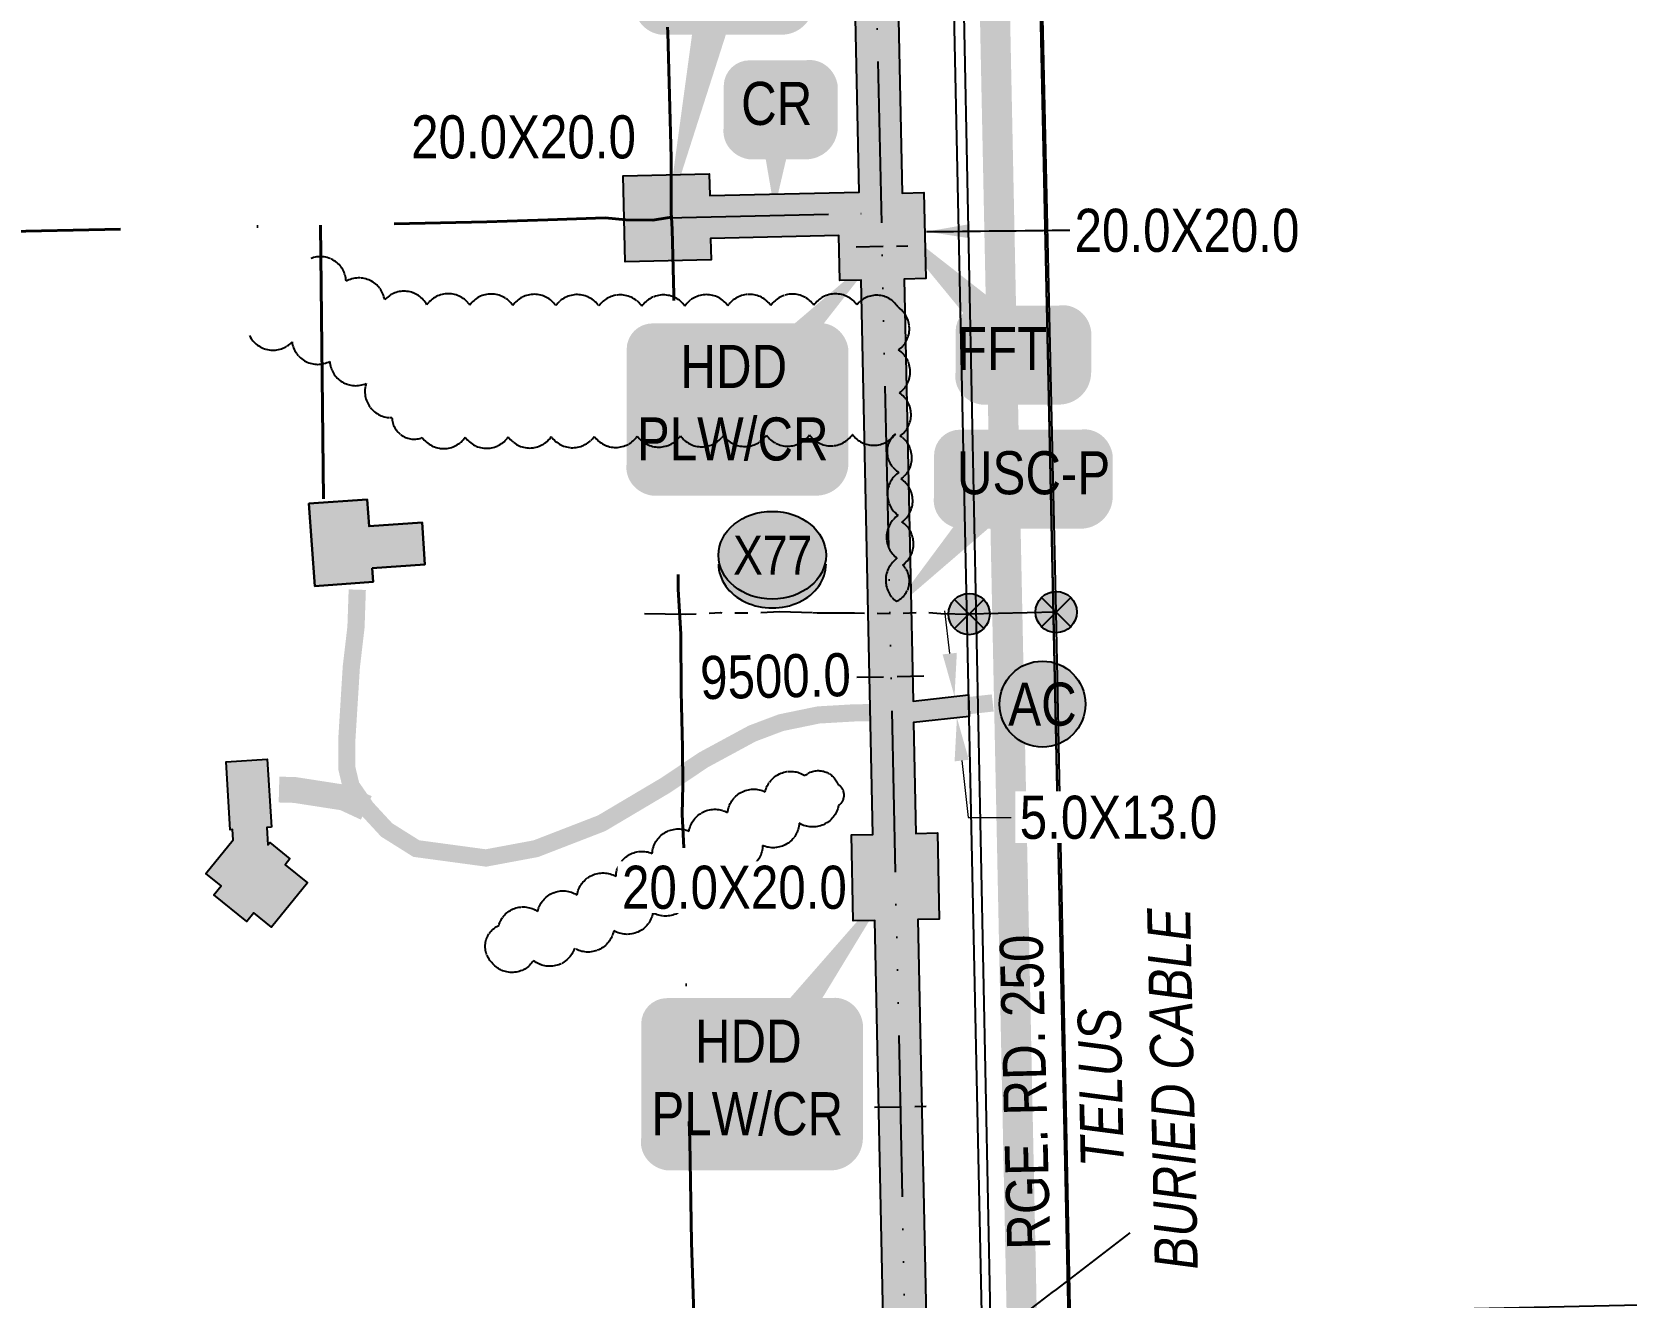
# Model space of a CAD drawing. Extents: x 88833 to 97610, y 5963373 to 5974710.
# Drawn here: x 93780.1 to 94150.4, y 5964685.9 to 5964979.7 of the extents above; entities that cross this region are included whole.
import ezdxf
from ezdxf.enums import TextEntityAlignment as Align

# ---------------------------------------------------------------- set-up
doc = ezdxf.new("R2010")
doc.units = 0
doc.header["$LTSCALE"] = 5
doc.header["$PDSIZE"] = 5
for name, pattern in [('0', [1, 1, 0]), ('COOP2', [10, 5, -1, 0, -1, 0, -1, 0, -1, 0, -1]), ('DASHDOT', [25.4, 12.7, -6.35, 0, -6.35]), ('foc-TIELINE', [1.875, 1.25, -0.625]), ('POWERLINE5', [7.8, 2.4, -0.6, 0.6, -0.6, 0.6, -0.6, 2.4])]:
    doc.linetypes.add(name, pattern=pattern)
doc.layers.get('Defpoints').update_dxf_attribs({"color": 9})
for name, color, linetype in [('AS-POWER', 104, 'foc-POWER'), ('AS-POWER-EXISTING', 72, 'POWERLINE5'), ('AS-POWER-EXISTING-PP', 72, 'Continuous'), ('AS-RESIDENCE', 14, 'Continuous'), ('AS-ROADS', 254, 'Continuous'), ('AS-TELEPHONE', 224, 'foc-TEL'), ('AS-TELEPHONE-T', 224, 'Continuous'), ('CG-NOTES', 7, 'Continuous'), ('L-ROAD-T', 7, 'Continuous'), ('L-SEC', 7, 'Continuous'), ('L-TITLEDB', 4, 'Continuous'), ('P-APEX RECON PAY ITEMS', 240, 'Continuous'), ('P-APEX RECON-10m BUFFER', 51, 'COOP2'), ('P-APEX RECON-URBAN', 30, 'COOP2'), ('P-APEX RECON-WORK AREA', 104, 'Continuous'), ('P-BUFFER-PURPLE', 187, 'foc-TIELINE'), ('P-BUFFER-PURPLE-T', 187, 'Continuous'), ('P-CROSSINGS', 250, 'Continuous'), ('T-BUSH', 110, '0')]:
    doc.layers.add(name, color=color, linetype=linetype)
doc.layers.add('AS-RECON EXISTING', color=151, linetype='DASHDOT', lineweight=40)
doc.layers.add('P-APEX RECON-TWS-T', color=104, linetype='Continuous', lineweight=9)
doc.layers.add('AS-STRUCTURE', color=7, linetype='Continuous', lineweight=30, true_color=0x595959)
doc.layers.add('AS-STRUCTURE-H', color=7, linetype='Continuous', true_color=0xa8a8a8)
doc.layers.add('P-APEX RECON-TO BE DRILLED-H', color=7, linetype='Continuous', true_color=0xffafe1)
doc.styles.add('1.8', font='ARIALN.TTF', dxfattribs={"height": 2})
doc.styles.add('100L', font='ARIALN.TTF', dxfattribs={"height": 10})
doc.styles.add('175L', font='ARIALN.TTF', dxfattribs={"height": 2})
doc.styles.add('80', font='ARIALN.TTF', dxfattribs={"height": 10})
doc.styles.add('80CG', font='ARIALN.TTF', dxfattribs={"height": 10})
doc.styles.add('80L', font='ARIALN.TTF', dxfattribs={"height": 10})
doc.styles.add('Crossing', font='ARIALN.TTF', dxfattribs={"height": 10})
doc.styles.add('foc-LtypeFont', font='ARIALN.TTF', dxfattribs={"height": 7.35})
doc.linetypes.add('foc-POWER', pattern='A,6,-1,["P",foc-LtypeFont,S=0.2,R=0,X=-0.625,Y=-0.75],-1.24,4', length=12.24)
doc.linetypes.add('foc-TEL', pattern='A,2,-1,["T",foc-LtypeFont,S=0.2,R=0,X=-0.425,Y=-0.75],-1.24,8', length=12.24)
doc.dimstyles.new('Compass 1 000', dxfattribs={"dimtxt": 1.8, "dimasz": 2, "dimexe": 0.2, "dimexo": 0.0625, "dimgap": 0.5, "dimtad": 0, "dimtih": 1, "dimtoh": 1, "dimzin": 0, "dimdsep": 46, "dimtxsty": '1.8', "dimcen": 0.1, "dimse1": 1, "dimse2": 1, "dimclrd": 256, "dimclrt": 256, "dimaunit": 1, "dimadec": 4, "dimazin": 0, "dimtfac": 0.06, "dimtofl": 0, "dimtmove": 0, "dimatfit": 0, "dimfxl": 0.2, "dimtolj": 1, "dimtzin": 0, "dimlwd": -1, "dimarcsym": 0})
doc.dimstyles.new('Compass 5 000', dxfattribs={"dimscale": 5, "dimtxt": 9, "dimasz": 2, "dimexe": 0.2, "dimexo": 0.0625, "dimgap": 0.5, "dimtad": 0, "dimtih": 1, "dimtoh": 1, "dimzin": 0, "dimdsep": 46, "dimtxsty": '80CG', "dimcen": 0.1, "dimse1": 1, "dimse2": 1, "dimclrd": 256, "dimclrt": 256, "dimaunit": 1, "dimadec": 4, "dimazin": 0, "dimtfac": 0.06, "dimtofl": 0, "dimtmove": 0, "dimatfit": 1, "dimfxl": 0.2, "dimtolj": 1, "dimtzin": 0, "dimlwd": -1, "dimarcsym": 0})

# ---------------------------------------------------------------- blocks, each defined once
blk = doc.blocks.new('POWERPOLE')
h = blk.add_hatch(color=255)
edge = h.paths.add_edge_path()
edge.add_arc((0, 0), 0.96, 0, 360)
at = {"linetype": 'Continuous'}
for p, q in [((0.679, -0.679), (-0.679, 0.679)), ((-0.679, -0.679), (0.679, 0.679))]:
    blk.add_line(p, q, dxfattribs=at)
blk.add_circle((0, 0), 0.96, dxfattribs=at)
blk = doc.blocks.new('*U852')
at = {"true_color": 0xffffa8}
h = blk.add_hatch(color=51, dxfattribs=at)
edge = h.paths.add_edge_path()
edge.add_line((-14, -11.5), (14, -11.5))
edge.add_arc((14, -5.5), 6, 270, 360)
edge.add_line((20, -5.5), (20, 4))
edge.add_arc((14, 4), 6, 0, 90)
edge.add_line((14, 10), (-14, 10))
edge.add_arc((-14, 4), 6, 90, 180)
edge.add_line((-20, 4), (-20, -5.5))
edge.add_arc((-14, -5.5), 6, 180, 270)
at = {"color": 240, "flags": 128}
blk.add_lwpolyline([(-14, -11.5, 3, 3, 0), (14, -11.5, 3, 3, 0.414214), (20, -5.5, 3, 3, 0), (20, 4, 3, 0, 0.414214), (14, 10, 0, 0, 0), (-14, 10, 0, 0, 0.414214), (-20, 4, 0, 0, 0), (-20, -5.5, 0, 3, 0.414214)], format="xyseb", close=True, dxfattribs=at)
for points in [[(-12.58, -55.52, 0, 10, 0), (0, 0, 5, 5, 0)], [(-1, -11.44, 0, 10, 0), (0, 0, 5, 5, 0)]]:
    blk.add_lwpolyline(points, format="xyseb", dxfattribs=at)
at = {"color": 4, "style": '80'}
blk.add_attdef('OTHER_001', (-14.7, -5), '', height=10, dxfattribs=at)
blk = doc.blocks.new('*U853')
at = {"true_color": 0xffffa8}
h = blk.add_hatch(color=51, dxfattribs=at)
edge = h.paths.add_edge_path()
edge.add_line((-19, -20), (19, -20))
edge.add_arc((19, -14), 6, 270, 360)
edge.add_line((25, -14), (25, 12.5))
edge.add_arc((19, 12.5), 6, 0, 90)
edge.add_line((19, 18.5), (-19, 18.5))
edge.add_arc((-19, 12.5), 6, 90, 180)
edge.add_line((-25, 12.5), (-25, -14))
edge.add_arc((-19, -14), 6, 180, 270)
at = {"color": 240, "flags": 128}
for points in [[(34.31, 35.77, 0, 10, 0), (0, 0, 5, 5, 0)], [(-1, -11.44, 0, 10, 0), (0, 0, 5, 5, 0)]]:
    blk.add_lwpolyline(points, format="xyseb", dxfattribs=at)
blk.add_lwpolyline([(-19, -20, 3, 3, 0), (19, -20, 3, 3, 0.414214), (25, -14, 3, 3, 0), (25, 12.5, 3, 0, 0.414214), (19, 18.5, 0, 0, 0), (-19, 18.5, 0, 0, 0.414214), (-25, 12.5, 0, 0, 0), (-25, -14, 0, 3, 0.414214)], format="xyseb", close=True, dxfattribs=at)
at = {"color": 4, "style": '80'}
blk.add_attdef('OTHER_001', (-14.7, -5), '', height=10, dxfattribs=at)
blk = doc.blocks.new('*U854')
at = {"true_color": 0xffffa8}
h = blk.add_hatch(color=51, dxfattribs=at)
edge = h.paths.add_edge_path()
edge.add_line((-14, -11.5), (14, -11.5))
edge.add_arc((14, -5.5), 6, 270, 360)
edge.add_line((20, -5.5), (20, 4))
edge.add_arc((14, 4), 6, 0, 90)
edge.add_line((14, 10), (-14, 10))
edge.add_arc((-14, 4), 6, 90, 180)
edge.add_line((-20, 4), (-20, -5.5))
edge.add_arc((-14, -5.5), 6, 180, 270)
at = {"color": 240, "flags": 128}
blk.add_lwpolyline([(-14, -11.5, 3, 3, 0), (14, -11.5, 3, 3, 0.414214), (20, -5.5, 3, 3, 0), (20, 4, 3, 0, 0.414214), (14, 10, 0, 0, 0), (-14, 10, 0, 0, 0.414214), (-20, 4, 0, 0, 0), (-20, -5.5, 0, 3, 0.414214)], format="xyseb", close=True, dxfattribs=at)
for points in [[(-30.54, -32.86, 0, 10, 0), (0, 0, 5, 5, 0)], [(-1, -11.44, 0, 10, 0), (0, 0, 5, 5, 0)]]:
    blk.add_lwpolyline(points, format="xyseb", dxfattribs=at)
at = {"color": 4, "style": '80'}
blk.add_attdef('OTHER_001', (-14.7, -5), '', height=10, dxfattribs=at)
blk = doc.blocks.new('Access_Point')
h = blk.add_hatch(color=255)
h.dxf.hatch_style = 1
edge = h.paths.add_edge_path()
edge.add_arc((0, 0), 9.99, 0, 360)
at = {"color": 170}
blk.add_circle((0, 0), 9.99, dxfattribs=at)
at = {"color": 170, "style": '175L'}
blk.add_text('AC', height=10, dxfattribs=at).set_placement((0, 0), align=Align.MIDDLE_CENTER)
blk = doc.blocks.new('*D855')
at = {"layer": 'Defpoints', "color": 0, "transparency": 16777216}
for p in [(93989.63, 5964824.87), (93990.19, 5964819.91), (93994.97, 5964820.44)]:
    blk.add_point(p, dxfattribs=at)
at = {"layer": 'P-APEX RECON-TWS-T', "transparency": 16777216}
for p, q in [((93993.29, 5964835.34), (93992.18, 5964845.28)), ((93996.08, 5964810.5), (93997.57, 5964797.27)), ((93997.57, 5964797.27), (94007.57, 5964797.27))]:
    blk.add_line(p, q, dxfattribs=at)
for points in [[(93994.95, 5964835.53), (93991.64, 5964835.16), (93994.41, 5964825.41)], [(93997.74, 5964810.69), (93994.43, 5964810.32), (93994.97, 5964820.44)]]:
    blk.add_solid(points, dxfattribs=at)
at = {"layer": 'P-APEX RECON-TWS-T', "transparency": 16777216, "insert": (94032.49, 5964797.27), "char_height": 10, "attachment_point": 5, "style": '80CG', "bg_fill": 3, "box_fill_scale": 1.1, "bg_fill_color": 256, "bg_fill_true_color": 13158600, "bg_fill_transparency": 0}
blk.add_mtext('\\A1;5.0X13.0', dxfattribs=at)
blk = doc.blocks.new('*U856')
at = {"true_color": 0xffffa8}
h = blk.add_hatch(color=51, dxfattribs=at)
edge = h.paths.add_edge_path()
edge.add_line((-19, -20), (19, -20))
edge.add_arc((19, -14), 6, 270, 360)
edge.add_line((25, -14), (25, 12.5))
edge.add_arc((19, 12.5), 6, 0, 90)
edge.add_line((19, 18.5), (-19, 18.5))
edge.add_arc((-19, 12.5), 6, 90, 180)
edge.add_line((-25, 12.5), (-25, -14))
edge.add_arc((-19, -14), 6, 180, 270)
at = {"color": 240, "flags": 128}
for points in [[(34.05, 46.45, 0, 10, 0), (0, 0, 5, 5, 0)], [(-1, -11.44, 0, 10, 0), (0, 0, 5, 5, 0)]]:
    blk.add_lwpolyline(points, format="xyseb", dxfattribs=at)
blk.add_lwpolyline([(-19, -20, 3, 3, 0), (19, -20, 3, 3, 0.414214), (25, -14, 3, 3, 0), (25, 12.5, 3, 0, 0.414214), (19, 18.5, 0, 0, 0), (-19, 18.5, 0, 0, 0.414214), (-25, 12.5, 0, 0, 0), (-25, -14, 0, 3, 0.414214)], format="xyseb", close=True, dxfattribs=at)
at = {"color": 4, "style": '80'}
blk.add_attdef('OTHER_001', (-14.7, -5), '', height=10, dxfattribs=at)
blk = doc.blocks.new('*U873')
at = {"true_color": 0xffffa8}
h = blk.add_hatch(color=51, dxfattribs=at)
edge = h.paths.add_edge_path()
edge.add_line((-6.5, -11.5), (6.5, -11.5))
edge.add_arc((6.5, -5.5), 6, 270, 360)
edge.add_line((12.5, -5.5), (12.5, 4))
edge.add_arc((6.5, 4), 6, 0, 90)
edge.add_line((6.5, 10), (-6.5, 10))
edge.add_arc((-6.5, 4), 6, 90, 180)
edge.add_line((-12.5, 4), (-12.5, -5.5))
edge.add_arc((-6.5, -5.5), 6, 180, 270)
at = {"color": 240, "flags": 128}
blk.add_lwpolyline([(-6.5, -11.5, 3, 3, 0), (6.5, -11.5, 3, 3, 0.414214), (12.5, -5.5, 3, 3, 0), (12.5, 4, 3, 0, 0.414214), (6.5, 10, 0, 0, 0), (-6.5, 10, 0, 0, 0.414214), (-12.5, 4, 0, 0, 0), (-12.5, -5.5, 0, 3, 0.414214)], format="xyseb", close=True, dxfattribs=at)
for points in [[(-1, -11.44, 0, 10, 0), (0, 0, 5, 5, 0)], [(-0.74, -24.65, 0, 10, 0), (0, 0, 5, 5, 0)]]:
    blk.add_lwpolyline(points, format="xyseb", dxfattribs=at)
at = {"color": 4, "style": '80'}
blk.add_attdef('OTHER_001', (-14.7, -5), '', height=10, dxfattribs=at)
blk = doc.blocks.new('xing2')
h = blk.add_hatch(color=50)
h.dxf.hatch_style = 1
edge = h.paths.add_edge_path()
edge.add_ellipse((0, 0), major_axis=(-12.5, 0), ratio=0.816297, start_angle=0, end_angle=360)
h = blk.add_hatch(color=250)
h.dxf.hatch_style = 1
edge = h.paths.add_edge_path()
edge.add_ellipse((0, -2.05), major_axis=(-12.5, 0), ratio=0.816297, start_angle=0, end_angle=180)
edge.add_line((12.5, -2.05), (12.5, 0))
edge.add_ellipse((0, 0), major_axis=(-12.5, 0), ratio=0.816297, start_angle=0, end_angle=180, ccw=False)
edge.add_line((-12.5, 0), (-12.5, -2.05))
at = {"color": 250}
blk.add_ellipse((0, 0), major_axis=(-12.5, 0), ratio=0.816297, dxfattribs=at)
blk.add_ellipse((0, -2.05), major_axis=(-12.5, 0), ratio=0.816297, start_param=0, end_param=3.141593, dxfattribs=at)
at = {"color": 250, "style": 'Crossing'}
blk.add_attdef('CROSSING', text='', height=9, dxfattribs=at).set_placement((0.09, 0.02), align=Align.MIDDLE_CENTER)
at = {"color": 250, "style": 'Crossing', "flags": 1}
for tag, p in [('OWNER', (0.09, -12.49)), ('DESCRIPTION', (0.09, -25.77)), ('LOCATION', (0.09, -39.3)), ('DWG_REF', (0.09, -52.84))]:
    blk.add_attdef(tag, text='', height=9, dxfattribs=at).set_placement(p, align=Align.MIDDLE_CENTER)
blk = doc.blocks.new('*U1199')
at = {"true_color": 0xffffa8}
h = blk.add_hatch(color=51, dxfattribs=at)
edge = h.paths.add_edge_path()
edge.add_line((-9, -11.5), (9, -11.5))
edge.add_arc((9, -5.5), 6, 270, 360)
edge.add_line((15, -5.5), (15, 4))
edge.add_arc((9, 4), 6, 0, 90)
edge.add_line((9, 10), (-9, 10))
edge.add_arc((-9, 4), 6, 90, 180)
edge.add_line((-15, 4), (-15, -5.5))
edge.add_arc((-9, -5.5), 6, 180, 270)
at = {"color": 240, "flags": 128}
for points in [[(-32.27, 31.47, 0, 10, 0), (0, 0, 5, 5, 0)], [(-1, -11.44, 0, 10, 0), (0, 0, 5, 5, 0)]]:
    blk.add_lwpolyline(points, format="xyseb", dxfattribs=at)
blk.add_lwpolyline([(-9, -11.5, 3, 3, 0), (9, -11.5, 3, 3, 0.414214), (15, -5.5, 3, 3, 0), (15, 4, 3, 0, 0.414214), (9, 10, 0, 0, 0), (-9, 10, 0, 0, 0.414214), (-15, 4, 0, 0, 0), (-15, -5.5, 0, 3, 0.414214)], format="xyseb", close=True, dxfattribs=at)
at = {"color": 4, "style": '80'}
blk.add_attdef('OTHER_001', (-14.7, -5), '', height=10, dxfattribs=at)

msp = doc.modelspace()

# ---------------------------------------------------------------- hatches: boundary and pattern name
at = {"layer": 'AS-STRUCTURE-H'}
h = msp.add_hatch(color=256, dxfattribs=at)
h.dxf.hatch_style = 1
h.paths.add_polyline_path([(93859.107, 5964855.176), (93871.403, 5964856.051), (93870.709, 5964865.807), (93858.413, 5964864.932), (93857.97, 5964871.153), (93844.432, 5964870.19), (93845.794, 5964851.036), (93859.333, 5964851.999)])
h = msp.add_hatch(color=256, dxfattribs=at)
h.dxf.hatch_style = 1
h.paths.add_polyline_path([(93835.758, 5964795.032), (93834.641, 5964794.962), (93834.925, 5964790.958), (93835.336, 5964791.461), (93840, 5964787.657), (93838.906, 5964786.315), (93844.095, 5964782.083), (93835.733, 5964771.83), (93831.629, 5964775.177), (93829.985, 5964773.161), (93822.381, 5964779.362), (93824.025, 5964781.379), (93820.503, 5964784.251), (93826.877, 5964792.066), (93826.706, 5964794.467), (93826.167, 5964794.433), (93825.182, 5964810.208), (93834.772, 5964810.807)])
at = {"layer": 'P-APEX RECON-10m BUFFER', "transparency": 33554687}
h = msp.add_hatch(color=256, dxfattribs=at)
h.dxf.hatch_style = 1
h.paths.add_polyline_path([(93992.613, 5965063.761), (93986.622, 5965063.663), (93985.389, 5965052.013), (93980.421, 5965052.539), (93980.01, 5965048.65), (93982.281, 5964942.284), (93987.276, 5964942.394), (93987.715, 5964922.415), (93982.708, 5964922.305), (93984.8, 5964824.328), (93997.691, 5964825.776), (93997.798, 5964820.76), (93984.907, 5964819.312), (93985.457, 5964793.581), (93990.452, 5964793.687), (93990.878, 5964773.708), (93985.884, 5964773.601), (93987.859, 5964681.094), (93977.869, 5964680.886), (93975.894, 5964773.388), (93970.899, 5964773.281), (93970.472, 5964793.261), (93975.467, 5964793.367), (93972.718, 5964922.085), (93967.736, 5964921.976), (93967.506, 5964932.422), (93937.763, 5964931.768), (93937.873, 5964926.773), (93917.893, 5964926.334), (93917.454, 5964946.313), (93937.433, 5964946.752), (93937.543, 5964941.758), (93972.282, 5964942.521), (93970.006, 5965049.071), (93970.484, 5965053.59), (93965.516, 5965054.116), (93966.491, 5965063.333), (93944.407, 5965062.972), (93944.367, 5965053.525), (93924.383, 5965053.61), (93924.469, 5965073.594), (93929.381, 5965073.573), (93929.932, 5965081.345), (93939.964, 5965081.551), (93939.396, 5965073.53), (93944.452, 5965073.509), (93944.429, 5965067.969), (93967.021, 5965068.339), (93967.618, 5965073.989), (93972.049, 5965073.52), (93971.872, 5965082.207), (93981.862, 5965082.412), (93982.065, 5965072.461), (93987.492, 5965071.887), (93987.151, 5965068.668), (93992.507, 5965068.756)])
at = {"layer": 'P-APEX RECON-TO BE DRILLED-H', "transparency": 33554687}
h = msp.add_hatch(color=256, dxfattribs=at)
h.dxf.hatch_style = 1
h.paths.add_polyline_path([(93982.556, 5964929.398), (93972.567, 5964929.185), (93972.718, 5964922.085), (93975.685, 5964783.184), (93980.69, 5964783.291), (93985.674, 5964783.397), (93984.8, 5964824.328)])

# ---------------------------------------------------------------- linework, layer by layer
at = {"layer": 'AS-POWER', "flags": 128}
for points in [[(94018.03, 5964844.99), (94012.78, 5965079.64), (94004.68, 5965461.86), (94002.27, 5965592.51), (93988.35, 5966244.118), (93985.825, 5966373.329)], [(94018.025, 5964844.988), (93997.788, 5964844.528)], [(94031.614, 5964186.913), (94028.137, 5964315.011), (94026.178, 5964441.228), (94018.03, 5964844.99)]]:
    msp.add_lwpolyline(points, dxfattribs=at)
at = {"layer": 'AS-POWER-EXISTING', "flags": 128}
msp.add_lwpolyline([(93922.395, 5964844.66), (93932.023, 5964844.508), (93940.011, 5964844.852), (93947.064, 5964844.777), (93953.859, 5964845.102), (93962.534, 5964844.846), (93971.206, 5964844.824), (93979.501, 5964844.622), (93986.735, 5964844.975), (93991.251, 5964844.689), (93997.788, 5964844.528)], dxfattribs=at)
at = {"layer": 'AS-RECON EXISTING', "flags": 128}
for points in [[(93759.543, 5964336.238), (93760.127, 5964337.984), (93760.5, 5964339.035), (93760.892, 5964340.137), (93762.06, 5964343.981), (93763.718, 5964348.314), (93764.606, 5964358.195), (93764.366, 5964366.41), (93764.026, 5964377.795), (93764.851, 5964386.916), (93765.819, 5964388.2), (93769.168, 5964389.548), (93771.417, 5964390.129), (93787.779, 5964389.312), (93811.595, 5964390.435), (93825.865, 5964391.133), (93845.658, 5964390.426), (93862.093, 5964389.525), (93864.794, 5964389.377), (93868.633, 5964389.499), (93872.729, 5964389.471), (93878.029, 5964389.3), (93879.326, 5964389.166), (93881.932, 5964388.978), (93883.809, 5964388.778), (93889.179, 5964388.789), (93895.741, 5964388.45), (93901.458, 5964387.938), (93919.695, 5964387.141), (93925.702, 5964386.756), (93933.857, 5964386.677), (93942.869, 5964386.98), (93943.878, 5964387.456), (93944.837, 5964387.909), (93944.333, 5964390.806), (93943.88, 5964402.466), (93942.814, 5964421.352), (93941.327, 5964446.457), (93939.52, 5964481.495), (93938.344, 5964511.136), (93937.333, 5964542.389), (93936.478, 5964565.645), (93936.157, 5964590.477), (93935.57, 5964616.109), (93935.15, 5964634.213), (93934.32, 5964668.957), (93933.286, 5964698.665), (93932.907, 5964722.214), (93932.193, 5964747.229), (93931.885, 5964769.937), (93931.705, 5964786.643), (93931.162, 5964798.092), (93931.289, 5964804.755), (93931.229, 5964813.529), (93930.874, 5964826.511), (93930.814, 5964839.884), (93930.198, 5964850.313), (93930.168, 5964855.839), (93929.842, 5964864.003), (93929.629, 5964879.205), (93929.558, 5964881.222), (93929.635, 5964887.273), (93929.326, 5964898.391), (93929.421, 5964908.007), (93929.218, 5964918.716), (93928.786, 5964933.865), (93928.659, 5964936.726), (93928.551, 5964937.564), (93928.575, 5964950.435), (93927.806, 5964979.552), (93927.086, 5965007.838), (93926.28, 5965033.243), (93925.627, 5965060.548), (93926.556, 5965068.941), (93930.149, 5965068.856), (93934.056, 5965068.854)], [(93927.656, 5964936.543), (93924.325, 5964935.998), (93918.051, 5964936.095), (93913.249, 5964936.55), (93899.942, 5964936.079), (93885.773, 5964935.574), (93847.14, 5964934.809), (93187.05, 5964921.891)], [(93928.657, 5964936.726), (93927.654, 5964936.543)], [(93847.14, 5964934.809), (93847.858, 5964870.813)]]:
    msp.add_lwpolyline(points, dxfattribs=at)
at = {"layer": 'AS-RESIDENCE', "flags": 128}
msp.add_lwpolyline([(93835.758, 5964795.032), (93834.641, 5964794.962), (93834.925, 5964790.958), (93835.336, 5964791.461), (93840, 5964787.657), (93838.906, 5964786.315), (93844.095, 5964782.083), (93835.733, 5964771.83), (93831.629, 5964775.177), (93829.985, 5964773.161), (93822.381, 5964779.362), (93824.025, 5964781.379), (93820.503, 5964784.251), (93826.877, 5964792.066), (93826.706, 5964794.467), (93826.167, 5964794.433), (93825.182, 5964810.208), (93834.772, 5964810.807)], close=True, dxfattribs=at)
at = {"layer": 'AS-ROADS', "const_width": 7, "flags": 128}
msp.add_lwpolyline([(94020.182, 5964179.765), (94016.384, 5964372.858), (94000.133, 5965162.172), (93985.104, 5965906.543), (93958.312, 5967160.052), (93939.043, 5968064.275), (93917.295, 5969118.161), (93899.542, 5969937.457), (93880.532, 5970849.51)], dxfattribs=at)
at = {"layer": 'AS-ROADS', "const_width": 3.997}
msp.add_lwpolyline([(94003.287, 5964823.89), (93983.705, 5964821.691), (93971.302, 5964821.589), (93962.813, 5964821.097), (93954.139, 5964819.314), (93947.433, 5964816.794), (93936.175, 5964810.707), (93927.184, 5964804.697), (93912.426, 5964795.946), (93897.175, 5964790.046), (93885.565, 5964787.882), (93869.381, 5964790.068), (93862.493, 5964794.394), (93857.77, 5964799.508), (93854.228, 5964804.621), (93853.244, 5964808.751), (93853.244, 5964815.339), (93854.288, 5964832.231), (93855.374, 5964841.509), (93855.67, 5964850.194)], dxfattribs=at)
at = {"layer": 'AS-ROADS', "const_width": 5.995, "elevation": 704.4, "flags": 128}
msp.add_lwpolyline([(93857.77, 5964799.508), (93852.607, 5964801.897), (93841.151, 5964803.674), (93837.497, 5964803.773)], dxfattribs=at)
at = {"layer": 'AS-STRUCTURE'}
msp.add_lwpolyline([(93859.107, 5964855.176), (93871.403, 5964856.051), (93870.709, 5964865.807), (93858.413, 5964864.932), (93857.97, 5964871.153), (93844.432, 5964870.19), (93845.794, 5964851.036), (93859.333, 5964851.999)], close=True, dxfattribs=at)
at = {"layer": 'AS-TELEPHONE', "flags": 128}
msp.add_lwpolyline([(94012.914, 5964179.612), (94010.915, 5964278.386), (94010.098, 5964318.808), (94010.405, 5964321.73), (94010.533, 5964323.72), (94011.345, 5964325.753), (94012.654, 5964328.873), (94013.307, 5964336.441), (94013.308, 5964345.03), (94013.063, 5964354.729), (94011.839, 5964366.981), (94010.934, 5964378.203), (94010.828, 5964393.644), (94010.305, 5964407.061), (94009.592, 5964430.092), (94009.586, 5964439.576), (94002.765, 5964681.403), (93994.626, 5965083.194), (93978.189, 5965889.54), (93970.243, 5966298.636), (93969.166, 5966347.269), (93968.634, 5966367.667), (93968.878, 5966388.077)], dxfattribs=at)
at = {"layer": 'L-SEC', "flags": 128}
for points in [[(94009.376, 5964278.104), (93992.211, 5965082.625)], [(94029.475, 5964278.533), (94012.31, 5965083.054)]]:
    msp.add_lwpolyline(points, dxfattribs=at)
at = {"layer": 'L-TITLEDB', "flags": 128}
msp.add_lwpolyline([(94020.885, 5964681.179), (94827.037, 5964699.043), (94818.572, 5965099.553), (94012.311, 5965083.037)], close=True, dxfattribs=at)
at = {"layer": 'P-APEX RECON-URBAN', "ltscale": 1.5, "flags": 128}
for points in [[(89862.314, 5969420.078), (89867.21, 5969428.525), (89870.142, 5969432.838), (89871.234, 5969440.262), (89870.986, 5969451.312), (89869.214, 5969465.882), (89874.382, 5969505.038), (89878.807, 5969544.864), (89884.151, 5969585.191), (89892.206, 5969617.101), (89902.642, 5969647.039), (89920.512, 5969655.252), (90029.926, 5969662.38), (90138.481, 5969668.858), (90357.817, 5969689.033), (90562.775, 5969696.814), (90589.96, 5969720.186), (90720.273, 5969722.879), (90776.006, 5969735.867), (91186.503, 5969696.002), (91462.207, 5969691.78), (92125.726, 5969704.862), (92128.773, 5969486.17), (92217.364, 5969300.618), (92221.268, 5969073.304), (93093.277, 5969087.636), (93106.741, 5968355.069), (93124.698, 5968305.644), (93129.217, 5968093.237), (93161.833, 5968029.817), (93132.245, 5967948.401), (93140.258, 5967559.937), (93144.056, 5967553.379), (93150.54, 5967550.023), (93471.989, 5967554.975), (93537.11, 5967530.142), (93807.323, 5967535.904), (93870.968, 5967527.576), (94192.337, 5967535.661), (94197.923, 5967257.788), (94078.168, 5967114.695), (94085.554, 5966738.872), (94086.156, 5966675.15), (93941.517, 5966671.159), (93944.01, 5966553.478), (93958.044, 5965888.32), (93972.598, 5965166.717), (93975.555, 5965146.731), (93977.138, 5965068.998), (93975.008, 5965048.86), (93989.037, 5964391.951), (94052.05, 5964393.271), (94345.155, 5964399.496), (94346.843, 5964325.417), (94351.149, 5964301.36), (94401.947, 5964302.5), (94446.672, 5964297.431), (95465.604, 5964319.323)], [(93927.663, 5964936.543), (93977.386, 5964937.636)]]:
    msp.add_lwpolyline(points, dxfattribs=at)
at = {"layer": 'P-BUFFER-PURPLE'}
for p, q in [((93971.554, 5964929.791), (93983.542, 5964930.047)), ((93971.69, 5964829.851), (93987.673, 5964830.192)), ((93975.821, 5964729.996), (93987.809, 5964730.252))]:
    msp.add_line(p, q, dxfattribs=at)
at = {"layer": 'T-BUSH', "flags": 128}
msp.add_lwpolyline([(93830.63, 5964909.196, 0.5205671), (93840.512, 5964907.72, 0.5205671), (93849.282, 5964903.209, 0.5205671), (93857.742, 5964898.074, 0.5205671), (93863.724, 5964890.147, 0.5205671), (93870.769, 5964885.512, 0.5205671), (93880.76, 5964885.582, 0.5205671), (93890.752, 5964885.653, 0.5205671), (93900.744, 5964885.723, 0.5205671), (93910.736, 5964885.794, 0.5205671), (93920.728, 5964885.864, 0.5205671), (93930.719, 5964885.934, 0.5205671), (93940.711, 5964886.005, 0.5205671), (93950.703, 5964886.075, 0.5205671), (93960.695, 5964886.146, 0.5205671), (93970.686, 5964886.234, 0.5205671), (93980.677, 5964886.398, 0.5205671), (93981.512, 5964877.438, 0.5205671), (93981.314, 5964867.447, 0.5205671), (93981.116, 5964857.457, 0.5205671), (93980.918, 5964847.467, 0.5205671), (93982.384, 5964855.916, 0.5205671), (93982.19, 5964865.906, 0.5205671), (93981.996, 5964875.896, 0.5205671), (93981.802, 5964885.886, 0.5205671), (93981.608, 5964895.877, 0.5205671), (93981.414, 5964905.867, 0.5205671), (93981.22, 5964915.857, 0.5205671), (93971.741, 5964916.319, 0.5205671), (93961.749, 5964916.255, 0.5205671), (93951.757, 5964916.191, 0.5205671), (93941.765, 5964916.127, 0.5205671), (93931.773, 5964916.064, 0.5205671), (93921.781, 5964916.002, 0.5205671), (93911.79, 5964916.072, 0.5205671), (93901.798, 5964916.142, 0.5205671), (93891.806, 5964916.213, 0.5205671), (93881.814, 5964916.283, 0.5205671), (93871.822, 5964916.353, 0.5205671), (93862.038, 5964917.479, 0.5205671), (93853.077, 5964921.807, 0.5205671), (93844.846, 5964927.068, 0.5205671)], format="xyb", dxfattribs=at)
msp.add_lwpolyline([(93967.458, 5964800.032, -0.5205671), (93958.356, 5964795.938, -0.5205671), (93949.821, 5964790.784, -0.5205671), (93941.588, 5964785.122, -0.5205671), (93933.275, 5964779.591, -0.5205671), (93924.347, 5964775.118, -0.5205671), (93915.242, 5964771.004, -0.5205671), (93906.136, 5964766.89, -0.5205671), (93896.598, 5964764.037, -0.5205671), (93886.921, 5964763.609, -0.5205671), (93888.533, 5964772.196, -0.5205671), (93897.569, 5964775.452, -0.5205671), (93906.728, 5964779.319, -0.5205671), (93915.749, 5964783.614, -0.5205671), (93924.187, 5964788.94, -0.5205671), (93932.734, 5964794.11, -0.5205671), (93941.71, 5964798.417, -0.5205671), (93950.42, 5964803.259, -0.5205671), (93959.675, 5964807.022, -0.5205671), (93967.303, 5964805.024, -0.5205671)], format="xyb", close=True, dxfattribs=at)

# ---------------------------------------------------------------- block references
at = {"layer": 'P-APEX RECON PAY ITEMS'}
ref = msp.add_blockref('*U873', (93953.299, 5964963.118), dxfattribs=at)
ref.add_attrib('OTHER_001', 'CR', (93944.837, 5964958.114), dxfattribs={"layer": '0', "color": 4, "height": 10, "style": '80'})
ref = msp.add_blockref('*U853', (93943.254, 5964893.525), dxfattribs=at)
ref.add_attrib('OTHER_001', 'HDD', (93930.727, 5964897.033), dxfattribs={"layer": '0', "color": 4, "height": 10, "style": '80'})
ref.add_attrib('OTHER_002', 'PLW/CR', (93920.621, 5964880.189), dxfattribs={"layer": '0', "color": 4, "height": 10, "style": '80'})
at = {"layer": 'P-CROSSINGS', "xscale": 0.9992045070000001, "yscale": 0.9992045070000001, "zscale": 0.9992045070000001}
msp.add_blockref('xing2', (93952.068, 5964858.184), dxfattribs=at).add_auto_attribs({'CROSSING': 'X77'})

# ---------------------------------------------------------------- texts
at = {"layer": 'L-ROAD-T', "insert": (94005.765, 5964733.384), "char_height": 10, "width": 74.18777, "attachment_point": 2, "rotation": 91.40944, "style": '80L'}
msp.add_mtext('RGE. RD. 250', dxfattribs=at)
at = {"layer": 'P-BUFFER-PURPLE-T', "style": '1.8'}
msp.add_text('9500.0', height=9.992, rotation=1.22342, dxfattribs=at).set_placement((93952.82, 5964830.126), align=Align.MIDDLE_CENTER)

# ---------------------------------------------------------------- next in the draw order: texts
at = {"layer": 'AS-TELEPHONE-T', "insert": (94024.276, 5964691.489), "char_height": 10, "attachment_point": 1, "rotation": 91.22578, "style": '100L', "bg_fill": 3, "box_fill_scale": 1.1, "bg_fill_color": 256, "bg_fill_transparency": 0}
msp.add_mtext_dynamic_manual_height_columns('\\pi24.532;{\\fArial Narrow|b0|i1|c0|p34;TELUS\\P\\pi0.29898;BURIED CABLE}', width=84.62251, gutter_width=55, heights=[0], dxfattribs=at)
at = {"layer": 'P-APEX RECON-TWS-T', "char_height": 10, "attachment_point": 1, "style": '175L', "bg_fill": 3, "box_fill_scale": 1.1, "bg_fill_color": 256, "bg_fill_transparency": 0}
for insert in [(93868.177, 5964960.34), (94022.292, 5964938.639), (93917.167, 5964786.081)]:
    msp.add_mtext_dynamic_manual_height_columns('20.0X20.0', width=49.86126, gutter_width=100, heights=[0], dxfattribs=dict(at, insert=insert))

# ---------------------------------------------------------------- next in the draw order: dimensions: what is measured, and where the dimension line sits
at = {"layer": 'P-APEX RECON-TWS-T'}
dim = msp.add_linear_dim(base=(93994.966, 5964820.442), p1=(93989.635, 5964824.871), p2=(93990.192, 5964819.906), angle=276.4092, text='5.0X13.0', dimstyle='Compass 5 000', override={"dimtfill": 1}, dxfattribs=at)
dim.commit()
dim.dimension.update_dxf_attribs({"geometry": '*D855', "text_midpoint": (94032.49, 5964797.271), "dimtype": 161})

# ---------------------------------------------------------------- next in the draw order: linework, layer by layer
at = {"layer": 'P-APEX RECON-WORK AREA', "flags": 128}
for points in [[(93977.869, 5964680.886), (93975.894, 5964773.388), (93970.899, 5964773.281), (93970.472, 5964793.261), (93975.467, 5964793.367), (93972.718, 5964922.085), (93967.736, 5964921.976), (93967.506, 5964932.422), (93937.763, 5964931.768), (93937.873, 5964926.773), (93917.893, 5964926.334), (93917.454, 5964946.313), (93937.433, 5964946.752), (93937.543, 5964941.758), (93972.282, 5964942.521), (93970.006, 5965049.071)], [(93980.01, 5965048.65), (93982.281, 5964942.284), (93987.276, 5964942.394), (93987.715, 5964922.415), (93982.708, 5964922.305), (93984.8, 5964824.328), (93997.691, 5964825.776), (93997.798, 5964820.76), (93984.907, 5964819.312), (93985.457, 5964793.581), (93990.452, 5964793.687), (93990.878, 5964773.708), (93985.884, 5964773.601), (93987.859, 5964681.094)]]:
    msp.add_lwpolyline(points, dxfattribs=at)

# ---------------------------------------------------------------- next in the draw order: block references
at = {"layer": 'AS-POWER-EXISTING-PP', "xscale": 4.996022535000007, "yscale": 4.996022535000007, "zscale": 4.996022535000007}
for p in [(93997.79, 5964844.53), (94018.03, 5964844.99)]:
    msp.add_blockref('POWERPOLE', p, dxfattribs=at)
at = {"layer": 'CG-NOTES', "xscale": 0.9992045070000001, "yscale": 0.9992045070000001, "zscale": 0.9992045070000001}
msp.add_blockref('Access_Point', (94014.838, 5964823.617), dxfattribs=at)
at = {"layer": 'P-APEX RECON PAY ITEMS'}
for name, p, values in [('*U852', (93940.227, 5964992.063), {'OTHER_001': 'MCSS'}), ('*U1199', (94009.657, 5964906.169), {'OTHER_001': 'FFT'}), ('*U854', (94009.657, 5964877.343), {'OTHER_001': 'USC-P'})]:
    msp.add_blockref(name, p, dxfattribs=at).add_auto_attribs(values)
ref = msp.add_blockref('*U856', (93946.627, 5964736.839), dxfattribs=at)
ref.add_attrib('OTHER_001', 'HDD', (93934.099, 5964740.346), dxfattribs={"layer": '0', "color": 4, "height": 10, "style": '80'})
ref.add_attrib('OTHER_002', 'PLW/CR', (93923.994, 5964723.502), dxfattribs={"layer": '0', "color": 4, "height": 10, "style": '80'})

# ---------------------------------------------------------------- next in the draw order: leaders
at = {"layer": 'AS-TELEPHONE-T', "path_type": 1}
msp.add_leader([(94002.976, 5964676.139), (94035.22, 5964700.83)], dimstyle='Compass 1 000', override={"dimasz": 10, "dimgap": 0.5, "dimtad": 0}, dxfattribs=at)
at = {"layer": 'P-APEX RECON-TWS-T', "path_type": 1}
msp.add_leader([(93987.917, 5964933.338), (94021.227, 5964933.679)], dimstyle='Compass 5 000', override={"dimgap": 0.5, "dimtad": 0}, dxfattribs=at)

doc.saveas('drawing.dxf')
